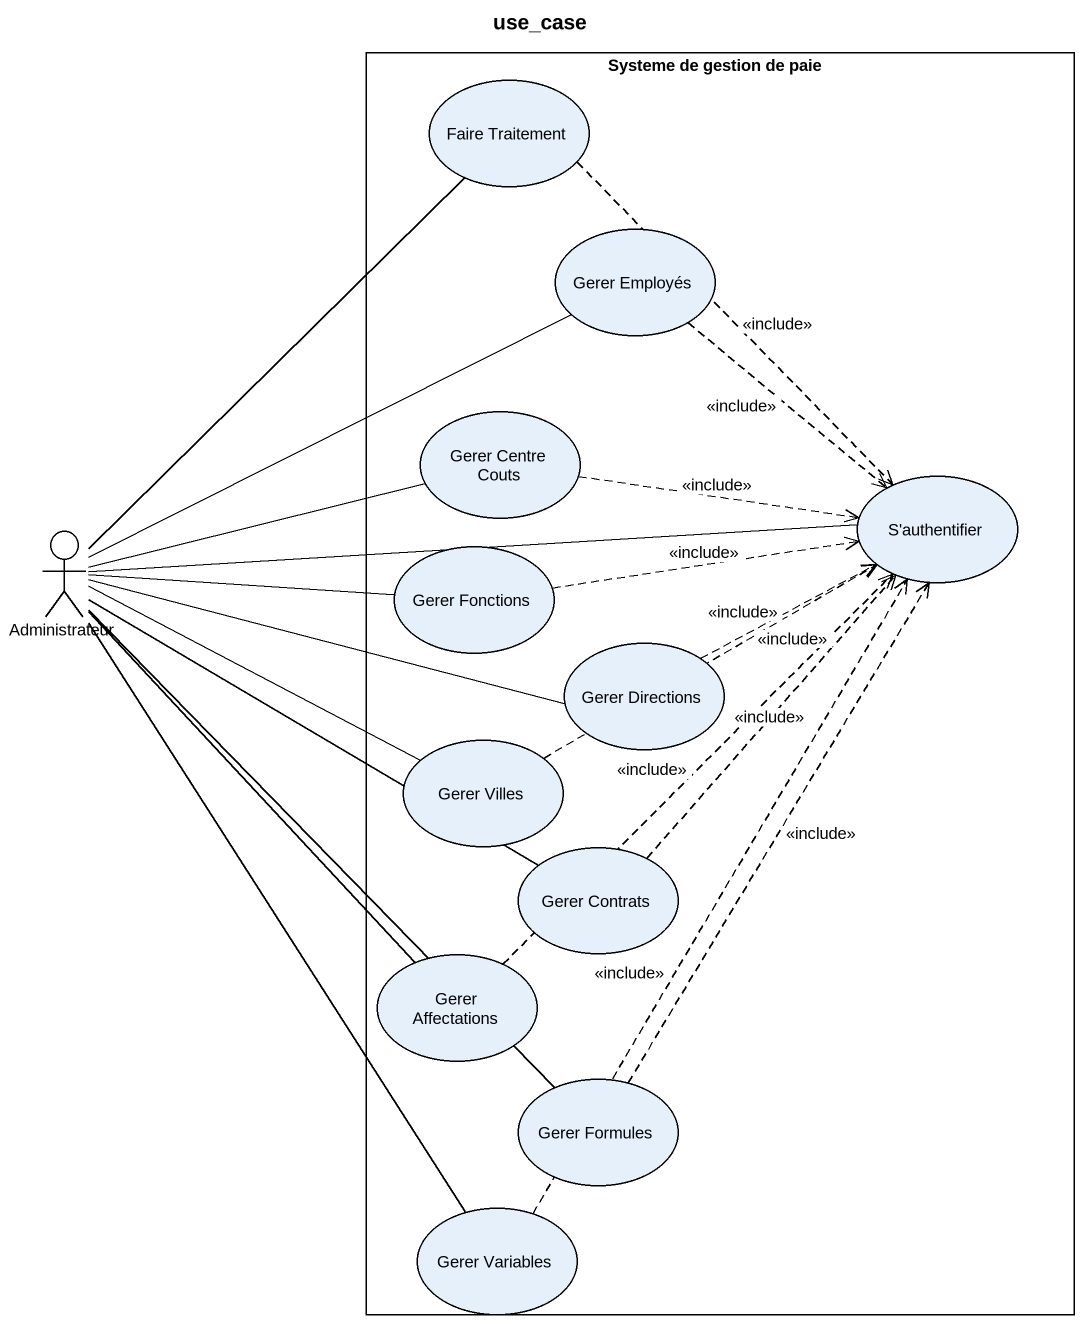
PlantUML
@startuml
title use_case
rectangle "Systeme de gestion de paie" as Systeme_de_gestion_de_paie {
  usecase "Faire Traitement" as Faire_Traitement
  usecase "Gerer Employés" as Gerer_Employés
  usecase "Gerer Centre Couts" as Gerer_Centre_Couts
  usecase "S'authentifier" as S_authentifier
  usecase "Gerer Fonctions" as Gerer_Fonctions
  usecase "Gerer Directions" as Gerer_Directions
  usecase "Gerer Villes" as Gerer_Villes
  usecase "Gerer Contrats" as Gerer_Contrats
  usecase "Gerer Affectations" as Gerer_Affectations
  usecase "Gerer Formules" as Gerer_Formules
  usecase "Gerer Variables" as Gerer_Variables
}
actor Administrateur
Faire_Traitement ..> S_authentifier : <<include>>
Gerer_Employés ..> S_authentifier : <<include>>
Gerer_Centre_Couts .right.> S_authentifier : <<include>>
Administrateur -up- Faire_Traitement
Administrateur -right- Gerer_Employés
Administrateur -right- Gerer_Centre_Couts
Administrateur -right- S_authentifier
Administrateur -right- Gerer_Fonctions
Administrateur -right- Gerer_Directions
Administrateur -right- Gerer_Villes
Administrateur -right- Gerer_Contrats
Administrateur -- Gerer_Affectations
Administrateur -- Gerer_Formules
Administrateur -- Gerer_Variables
Gerer_Fonctions .right.> S_authentifier : <<include>>
Gerer_Directions .right.> S_authentifier : <<include>>
Gerer_Villes .right.> S_authentifier : <<include>>
Gerer_Contrats .up.> S_authentifier : <<include>>
Gerer_Affectations .up.> S_authentifier : <<include>>
Gerer_Formules .up.> S_authentifier : <<include>>
Gerer_Variables .up.> S_authentifier : <<include>>
@enduml
